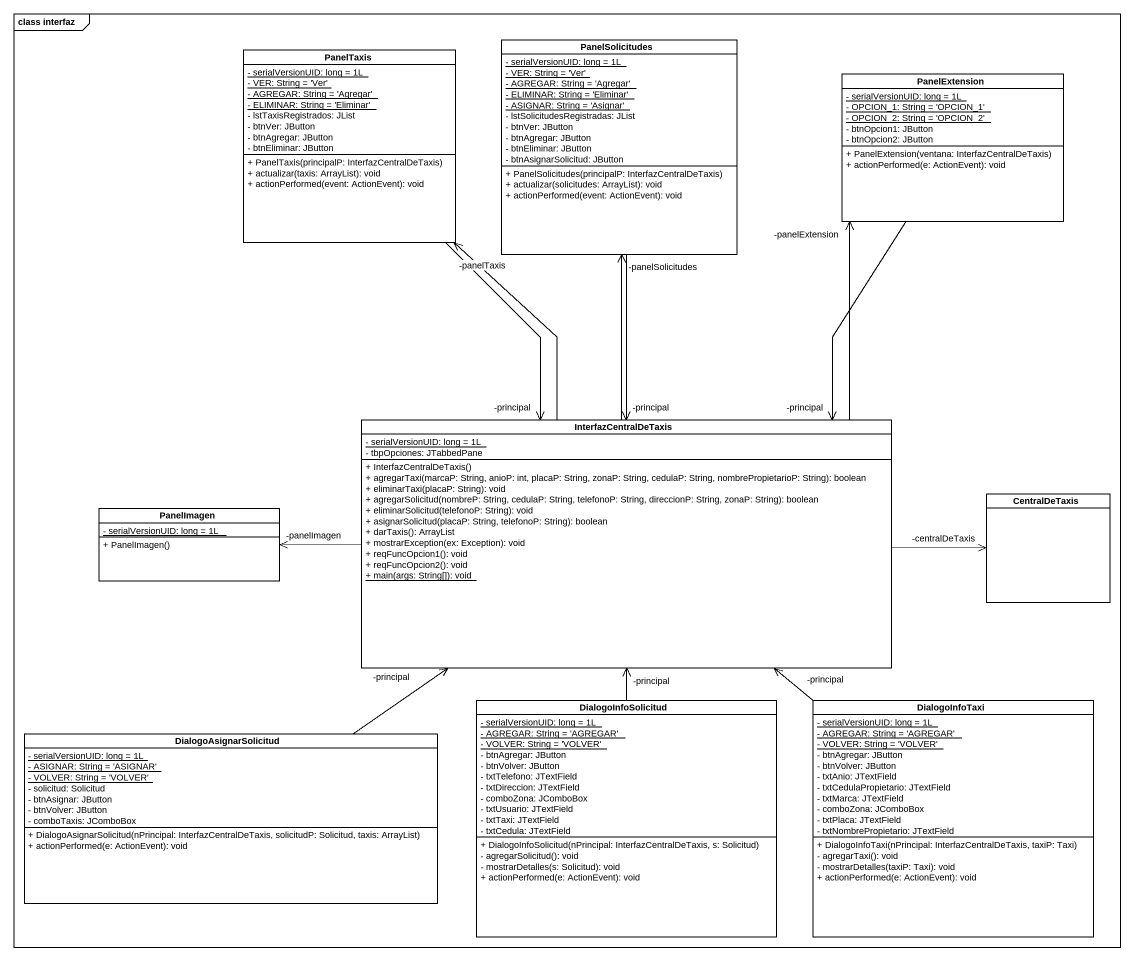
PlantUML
@startuml
mainframe class interfaz
hide circle
hide empty members
skinparam classAttributeIconSize 0
class PanelTaxis {
  {static} - serialVersionUID: long = 1L
  {static} - VER: String = 'Ver'
  {static} - AGREGAR: String = 'Agregar'
  {static} - ELIMINAR: String = 'Eliminar'
  - lstTaxisRegistrados: JList
  - btnVer: JButton
  - btnAgregar: JButton
  - btnEliminar: JButton
  + PanelTaxis(principalP: InterfazCentralDeTaxis)
  + actualizar(taxis: ArrayList): void
  + actionPerformed(event: ActionEvent): void
}
class PanelSolicitudes {
  {static} - serialVersionUID: long = 1L
  {static} - VER: String = 'Ver'
  {static} - AGREGAR: String = 'Agregar'
  {static} - ELIMINAR: String = 'Eliminar'
  {static} - ASIGNAR: String = 'Asignar'
  - lstSolicitudesRegistradas: JList
  - btnVer: JButton
  - btnAgregar: JButton
  - btnEliminar: JButton
  - btnAsignarSolicitud: JButton
  + PanelSolicitudes(principalP: InterfazCentralDeTaxis)
  + actualizar(solicitudes: ArrayList): void
  + actionPerformed(event: ActionEvent): void
}
class PanelExtension {
  {static} - serialVersionUID: long = 1L
  {static} - OPCION_1: String = 'OPCION_1'
  {static} - OPCION_2: String = 'OPCION_2'
  - btnOpcion1: JButton
  - btnOpcion2: JButton
  + PanelExtension(ventana: InterfazCentralDeTaxis)
  + actionPerformed(e: ActionEvent): void
}
class InterfazCentralDeTaxis {
  {static} - serialVersionUID: long = 1L
  - tbpOpciones: JTabbedPane
  + InterfazCentralDeTaxis()
  + agregarTaxi(marcaP: String, anioP: int, placaP: String, zonaP: String, cedulaP: String, nombrePropietarioP: String): boolean
  + eliminarTaxi(placaP: String): void
  + agregarSolicitud(nombreP: String, cedulaP: String, telefonoP: String, direccionP: String, zonaP: String): boolean
  + eliminarSolicitud(telefonoP: String): void
  + asignarSolicitud(placaP: String, telefonoP: String): boolean
  + darTaxis(): ArrayList
  + mostrarException(ex: Exception): void
  + reqFuncOpcion1(): void
  + reqFuncOpcion2(): void
  {static} + main(args: String[]): void
}
class CentralDeTaxis
class PanelImagen {
  {static} - serialVersionUID: long = 1L
  + PanelImagen()
}
class DialogoInfoSolicitud {
  {static} - serialVersionUID: long = 1L
  {static} - AGREGAR: String = 'AGREGAR'
  {static} - VOLVER: String = 'VOLVER'
  - btnAgregar: JButton
  - btnVolver: JButton
  - txtTelefono: JTextField
  - txtDireccion: JTextField
  - comboZona: JComboBox
  - txtUsuario: JTextField
  - txtTaxi: JTextField
  - txtCedula: JTextField
  + DialogoInfoSolicitud(nPrincipal: InterfazCentralDeTaxis, s: Solicitud)
  - agregarSolicitud(): void
  - mostrarDetalles(s: Solicitud): void
  + actionPerformed(e: ActionEvent): void
}
class DialogoInfoTaxi {
  {static} - serialVersionUID: long = 1L
  {static} - AGREGAR: String = 'AGREGAR'
  {static} - VOLVER: String = 'VOLVER'
  - btnAgregar: JButton
  - btnVolver: JButton
  - txtAnio: JTextField
  - txtCedulaPropietario: JTextField
  - txtMarca: JTextField
  - comboZona: JComboBox
  - txtPlaca: JTextField
  - txtNombrePropietario: JTextField
  + DialogoInfoTaxi(nPrincipal: InterfazCentralDeTaxis, taxiP: Taxi)
  - agregarTaxi(): void
  - mostrarDetalles(taxiP: Taxi): void
  + actionPerformed(e: ActionEvent): void
}
class DialogoAsignarSolicitud {
  {static} - serialVersionUID: long = 1L
  {static} - ASIGNAR: String = 'ASIGNAR'
  {static} - VOLVER: String = 'VOLVER'
  - solicitud: Solicitud
  - btnAsignar: JButton
  - btnVolver: JButton
  - comboTaxis: JComboBox
  + DialogoAsignarSolicitud(nPrincipal: InterfazCentralDeTaxis, solicitudP: Solicitud, taxis: ArrayList)
  + actionPerformed(e: ActionEvent): void
}
PanelTaxis --> "-principal" InterfazCentralDeTaxis
PanelSolicitudes --> "-principal" InterfazCentralDeTaxis
PanelExtension --> "-principal" InterfazCentralDeTaxis
InterfazCentralDeTaxis -up-> "-panelTaxis" PanelTaxis
InterfazCentralDeTaxis -up-> "-panelSolicitudes" PanelSolicitudes
InterfazCentralDeTaxis -up-> "-panelExtension" PanelExtension
InterfazCentralDeTaxis -right-> "-centralDeTaxis" CentralDeTaxis
InterfazCentralDeTaxis -left-> "-panelImagen" PanelImagen
DialogoInfoSolicitud -up-> "-principal" InterfazCentralDeTaxis
DialogoInfoTaxi -up-> "-principal" InterfazCentralDeTaxis
DialogoAsignarSolicitud -up-> "-principal" InterfazCentralDeTaxis
@enduml
